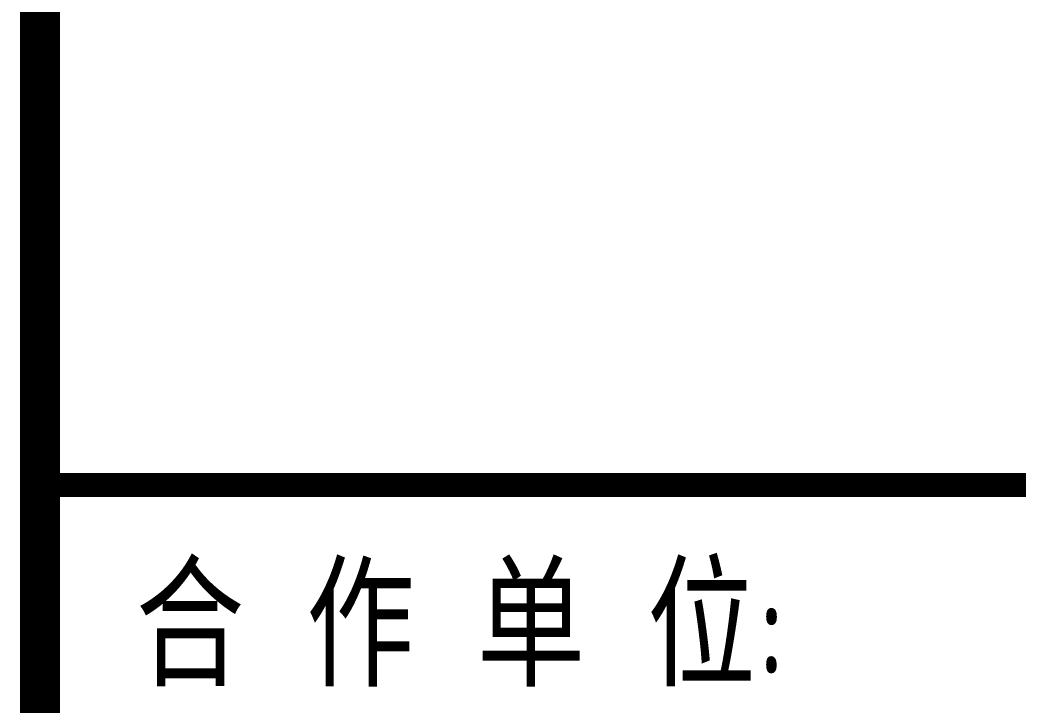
# Model space of a CAD drawing. Extents: x 1241380 to 1952554, y 1012187 to 1766051.
# Drawn here: x 1712714 to 1716441, y 1299523 to 1302082 of the extents above; entities that cross this region are included whole.
import ezdxf
from ezdxf.enums import TextEntityAlignment as Align

# ---------------------------------------------------------------- set-up
doc = ezdxf.new("R2010")
doc.units = 0
for name, color, linetype in [('BTTK', 7, 'Continuous'), ('PUB_TITLE', 7, 'Continuous'), ('WALL', 2, 'Continuous')]:
    doc.layers.add(name, color=color, linetype=linetype)
doc.styles.add('HZ(TK)', font='geniso.shx', dxfattribs={"width": 0.9, "bigfont": 'hztxt.shx'})

# ---------------------------------------------------------------- blocks, each defined once
blk = doc.blocks.new('vhtemplate_2020年新竖式图框_A0')
at = {"layer": 'BTTK', "const_width": 0.6}
blk.add_lwpolyline([(1179, 761), (1109, 761)], dxfattribs=at)
at = {"layer": 'PUB_TITLE', "const_width": 1}
blk.add_lwpolyline([(1109, 10), (1109, 831)], dxfattribs=at)
at = {"layer": 'BTTK', "style": 'HZ(TK)', "width": 0.9}
blk.add_text('合 作 单 位:', height=3, dxfattribs=at).set_placement((1111.382, 755.978))
at = {"layer": 'BTTK', "color": 4, "style": 'HZ(TK)', "width": 0.9}
for tag, p in [('合作单位', (1144, 743.5)), ('建设单位', (1144, 209.5)), ('工程名称', (1144, 176.5)), ('子项名称', (1154, 160)), ('图纸名称', (1144, 141))]:
    blk.add_attdef(tag, text='', height=3.5, dxfattribs=at).set_placement(p, align=Align.MIDDLE_CENTER)
for tag, p in [('注册证书号', (1156.5, 309.006)), ('注册印章号', (1156.5, 301.006)), ('设计号', (1154, 193)), ('图别', (1137.75, 34)), ('图号', (1170.25, 34)), ('版本号', (1137.75, 26)), ('日期', (1170.25, 26))]:
    blk.add_attdef(tag, text='', height=3.5, dxfattribs=at).set_placement(p, align=Align.MIDDLE)

msp = doc.modelspace()

# ---------------------------------------------------------------- block references
at = {"layer": 'WALL', "xscale": 150, "yscale": 150, "zscale": 150}
msp.add_blockref('vhtemplate_2020年新竖式图框_A0', (1546439.2, 1186194.8), dxfattribs=at)

doc.saveas('drawing.dxf')
